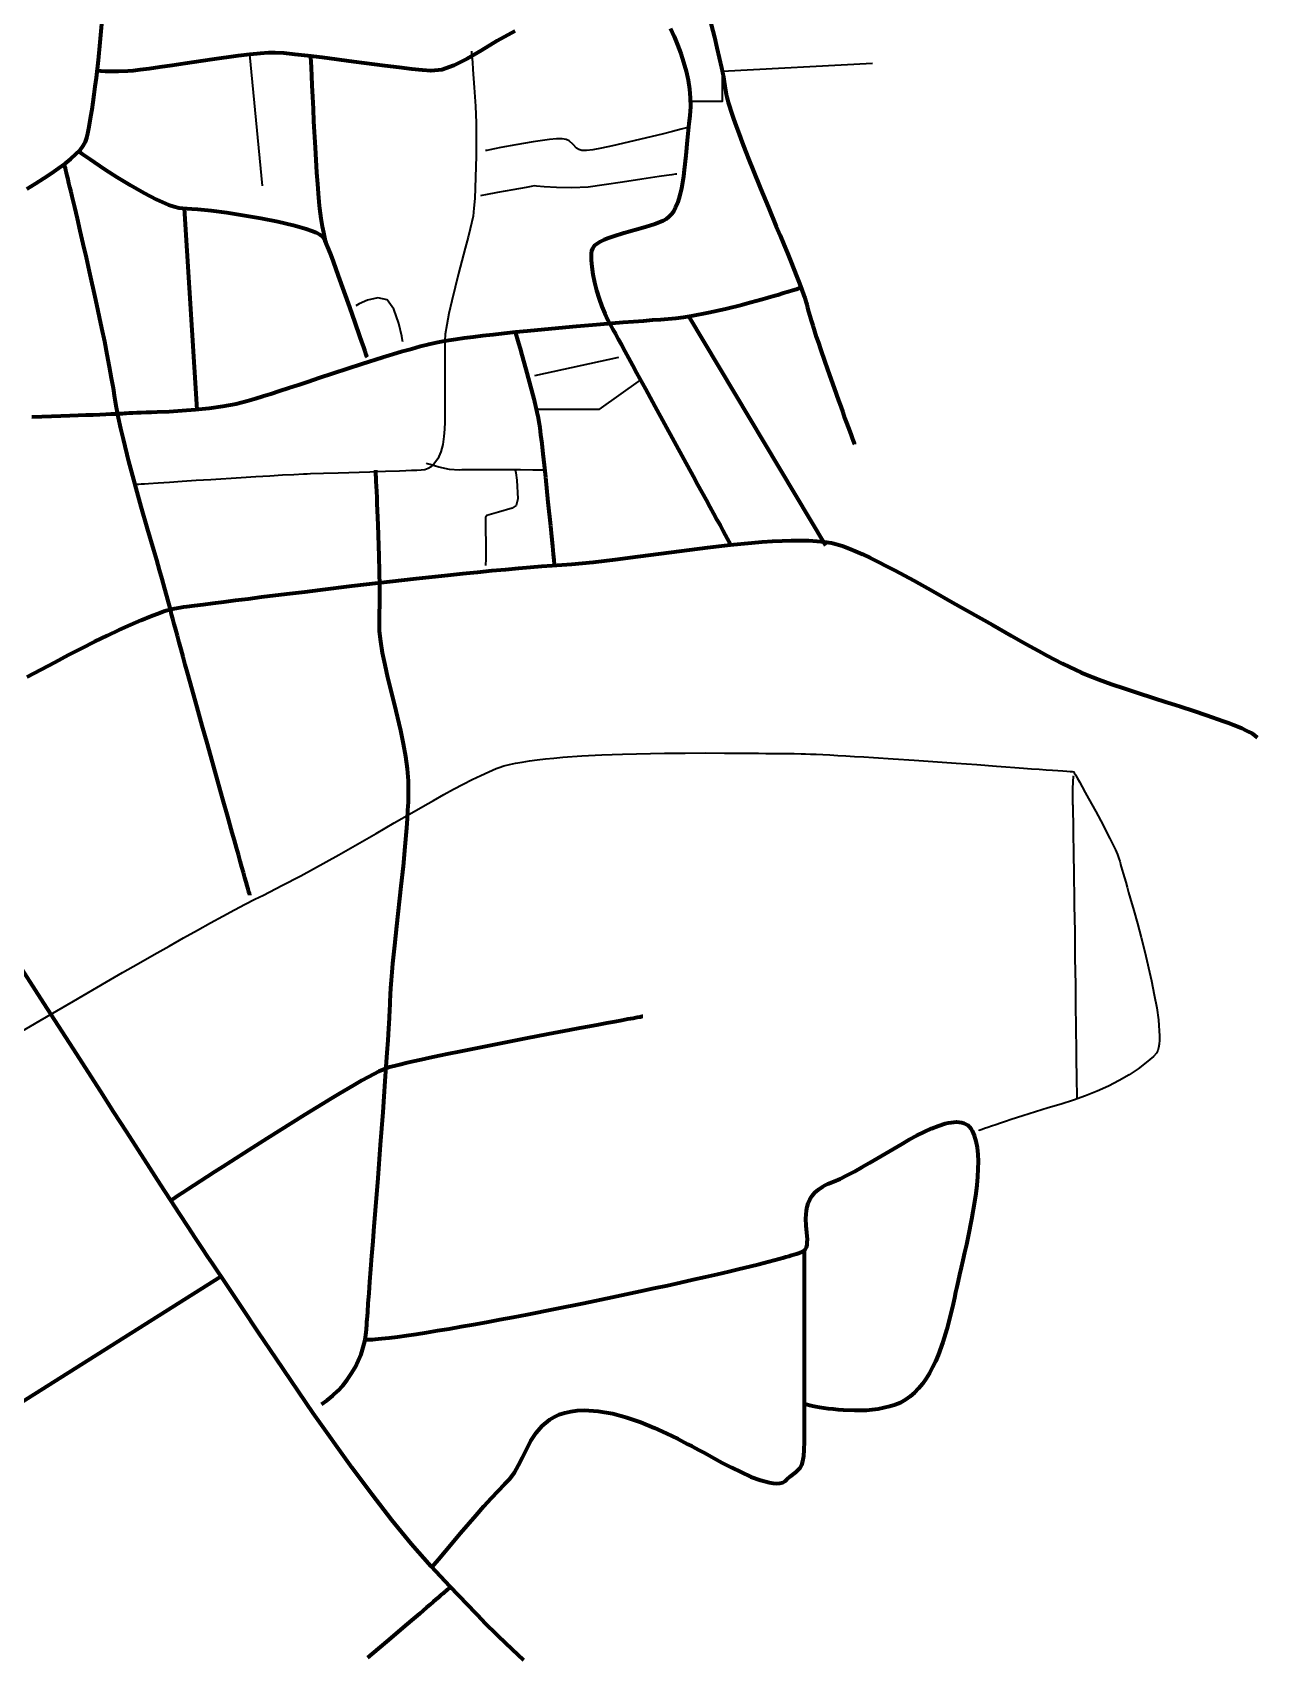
# Model space of a CAD drawing. Header units: inches. Extents: x 23 to 178, y 8 to 179.
# Drawn here: x 95.84 to 108.54, y 124.79 to 141.63 of the extents above; entities that cross this region are included whole.
import ezdxf

# ---------------------------------------------------------------- set-up
doc = ezdxf.new("R2010")
doc.units = ezdxf.units.IN
doc.header["$MEASUREMENT"] = 0
for name, color, linetype in [('Routes 2', 7, 'Continuous'), ('Routes 3', 7, 'Continuous'), ('Routes 4', 7, 'Continuous')]:
    doc.layers.add(name, color=color, linetype=linetype)

msp = doc.modelspace()

# ---------------------------------------------------------------- linework, layer by layer
at = {"layer": 'Routes 2', "color": 7, "lineweight": 106, "true_color": 0xffffff}
msp.add_lwpolyline([(100.939, 124.723), (100.815, 124.839), (100.674, 124.973), (100.519, 125.126), (100.351, 125.298), (100.169, 125.488), (99.975, 125.698), (99.773, 125.928), (99.569, 126.178), (99.363, 126.443), (99.157, 126.72), (98.752, 127.29), (98.367, 127.856), (98.185, 128.126), (98.014, 128.383), (97.854, 128.622), (97.705, 128.843), (97.657, 128.914), (97.599, 129.001), (97.531, 129.105), (97.453, 129.224), (97.367, 129.357), (97.271, 129.504), (97.167, 129.664), (97.056, 129.836), (96.938, 130.019), (96.813, 130.213), (96.683, 130.416), (96.546, 130.628), (96.259, 131.075), (95.956, 131.547), (95.641, 132.039)], dxfattribs=at)
at = {"layer": 'Routes 3', "color": 7, "lineweight": 70, "true_color": 0xffffff}
for points in [[(102.86, 141.791), (102.915, 141.577), (102.941, 141.469), (102.966, 141.363), (102.989, 141.26), (103.009, 141.162), (103.017, 141.115), (103.025, 141.07), (103.031, 141.027), (103.035, 141.006), (103.039, 140.982), (103.045, 140.957), (103.052, 140.93), (103.059, 140.9), (103.068, 140.87), (103.089, 140.803), (103.113, 140.731), (103.14, 140.653), (103.171, 140.57), (103.203, 140.483), (103.238, 140.393), (103.275, 140.299), (103.314, 140.203), (103.394, 140.007), (103.476, 139.809), (103.557, 139.613), (103.597, 139.518), (103.636, 139.425), (103.673, 139.335), (103.708, 139.25), (103.741, 139.168), (103.771, 139.091), (103.799, 139.02), (103.823, 138.955), (103.844, 138.897), (103.853, 138.871), (103.861, 138.846), (103.868, 138.824), (103.874, 138.804), (103.883, 138.768), (103.893, 138.729), (103.905, 138.685), (103.92, 138.636), (103.936, 138.583), (103.954, 138.526), (103.973, 138.467), (103.994, 138.404), (104.016, 138.339), (104.061, 138.206), (104.109, 138.069), (104.157, 137.934), (104.203, 137.804), (104.226, 137.742), (104.247, 137.683), (104.267, 137.627), (104.286, 137.575), (104.304, 137.527), (104.32, 137.484), (104.334, 137.446), (104.345, 137.414), (104.355, 137.388), (104.362, 137.369), (104.366, 137.358), (104.368, 137.355), (104.368, 137.354)], [(95.78, 140.005), (95.87, 140.06), (95.956, 140.114), (96.036, 140.167), (96.109, 140.218), (96.176, 140.267), (96.236, 140.315), (96.288, 140.362), (96.331, 140.406), (96.365, 140.45), (96.388, 140.491), (96.402, 140.532), (96.412, 140.577), (96.423, 140.63), (96.434, 140.689), (96.445, 140.755), (96.456, 140.826), (96.468, 140.902), (96.479, 140.983), (96.49, 141.067), (96.501, 141.155), (96.522, 141.338), (96.541, 141.526), (96.557, 141.716)], [(100.844, 141.64), (100.662, 141.539), (100.497, 141.441), (100.348, 141.354), (100.212, 141.285), (100.088, 141.241), (99.971, 141.23), (99.887, 141.235), (99.776, 141.247), (99.644, 141.262), (99.496, 141.281), (99.172, 141.323), (98.846, 141.366), (98.695, 141.385), (98.56, 141.4), (98.445, 141.411), (98.356, 141.417), (98.287, 141.416), (98.2, 141.41), (98.094, 141.399), (97.973, 141.384), (97.702, 141.347), (97.421, 141.305), (97.286, 141.285), (97.161, 141.266), (97.049, 141.251), (96.955, 141.238), (96.882, 141.23), (96.828, 141.226), (96.732, 141.222), (96.653, 141.221), (96.591, 141.223), (96.546, 141.225), (96.519, 141.228), (96.51, 141.229)], [(102.46, 141.67), (102.497, 141.586), (102.533, 141.499), (102.566, 141.409), (102.596, 141.318), (102.622, 141.226), (102.642, 141.133), (102.657, 141.039), (102.665, 140.947), (102.666, 140.855), (102.659, 140.765), (102.65, 140.677), (102.633, 140.507), (102.618, 140.349), (102.602, 140.202), (102.593, 140.134), (102.583, 140.07), (102.573, 140.009), (102.56, 139.953), (102.547, 139.901), (102.531, 139.853), (102.513, 139.81), (102.493, 139.772), (102.47, 139.739), (102.444, 139.711), (102.416, 139.689), (102.382, 139.671), (102.343, 139.654), (102.298, 139.637), (102.198, 139.605), (102.087, 139.574), (101.974, 139.543), (101.867, 139.51), (101.817, 139.492), (101.772, 139.473), (101.731, 139.453), (101.697, 139.432), (101.669, 139.41), (101.649, 139.385), (101.638, 139.359), (101.635, 139.331), (101.635, 139.267), (101.642, 139.194), (101.654, 139.114), (101.672, 139.031), (101.693, 138.946), (101.719, 138.862), (101.747, 138.782), (101.777, 138.708), (101.81, 138.641), (101.823, 138.617), (101.841, 138.584), (101.862, 138.544), (101.888, 138.496), (101.917, 138.443), (101.95, 138.383), (101.985, 138.317), (102.024, 138.247), (102.065, 138.172), (102.108, 138.093), (102.199, 137.925), (102.296, 137.748), (102.397, 137.564), (102.598, 137.196), (102.695, 137.019), (102.741, 136.934), (102.786, 136.852), (102.829, 136.774), (102.869, 136.7), (102.907, 136.631), (102.942, 136.567), (102.974, 136.509), (103.003, 136.456), (103.028, 136.41), (103.049, 136.372), (103.066, 136.341), (103.078, 136.318), (103.086, 136.304), (103.089, 136.3)], [(98.724, 141.381), (98.724, 141.377), (98.724, 141.367), (98.726, 141.325), (98.729, 141.261), (98.733, 141.176), (98.738, 141.075), (98.743, 140.96), (98.75, 140.835), (98.756, 140.703), (98.771, 140.432), (98.787, 140.174), (98.795, 140.057), (98.803, 139.954), (98.81, 139.867), (98.818, 139.8), (98.831, 139.697), (98.845, 139.614), (98.857, 139.549), (98.867, 139.499), (98.876, 139.464), (98.883, 139.441), (98.888, 139.428), (98.889, 139.425)], [(98.094, 132.668), (98.093, 132.673), (98.09, 132.684), (98.084, 132.704), (98.077, 132.731), (98.067, 132.764), (98.056, 132.804), (98.043, 132.85), (98.028, 132.902), (98.012, 132.959), (97.994, 133.021), (97.975, 133.089), (97.955, 133.16), (97.934, 133.236), (97.911, 133.315), (97.864, 133.483), (97.814, 133.662), (97.761, 133.849), (97.653, 134.235), (97.599, 134.428), (97.546, 134.618), (97.495, 134.803), (97.446, 134.978), (97.423, 135.062), (97.401, 135.142), (97.38, 135.219), (97.361, 135.292), (97.342, 135.36), (97.325, 135.424), (97.309, 135.483), (97.295, 135.537), (97.282, 135.584), (97.272, 135.626), (97.253, 135.698), (97.233, 135.775), (97.209, 135.86), (97.184, 135.95), (97.156, 136.045), (97.127, 136.146), (97.097, 136.251), (97.033, 136.471), (96.967, 136.701), (96.839, 137.172), (96.781, 137.403), (96.755, 137.516), (96.732, 137.625), (96.711, 137.731), (96.693, 137.833), (96.677, 137.932), (96.659, 138.039), (96.638, 138.156), (96.614, 138.283), (96.587, 138.418), (96.558, 138.558), (96.496, 138.85), (96.43, 139.145), (96.397, 139.29), (96.365, 139.431), (96.334, 139.567), (96.304, 139.695), (96.276, 139.814), (96.25, 139.923), (96.238, 139.973), (96.227, 140.02), (96.216, 140.063), (96.207, 140.102), (96.198, 140.138), (96.191, 140.169), (96.184, 140.197), (96.179, 140.219), (96.174, 140.237), (96.171, 140.251), (96.169, 140.259), (96.168, 140.261)], [(96.319, 140.393), (96.324, 140.389), (96.339, 140.378), (96.363, 140.361), (96.396, 140.338), (96.436, 140.311), (96.483, 140.279), (96.592, 140.205), (96.718, 140.124), (96.854, 140.041), (96.992, 139.962), (97.126, 139.892), (97.25, 139.839), (97.305, 139.819), (97.356, 139.806), (97.442, 139.799), (97.492, 139.797), (97.551, 139.792), (97.692, 139.777), (97.855, 139.756), (98.209, 139.698), (98.383, 139.664), (98.543, 139.627), (98.679, 139.588), (98.736, 139.569), (98.783, 139.549), (98.82, 139.53), (98.845, 139.511), (98.859, 139.492), (98.873, 139.463), (98.89, 139.423), (98.91, 139.373), (98.933, 139.315), (98.958, 139.249), (99.012, 139.101), (99.07, 138.939), (99.128, 138.773), (99.184, 138.615), (99.233, 138.474), (99.253, 138.413), (99.272, 138.36), (99.286, 138.317), (99.297, 138.284), (99.304, 138.264), (99.307, 138.257)], [(97.413, 139.8), (97.544, 137.712)], [(95.832, 137.635), (95.936, 137.639), (96.036, 137.642), (96.132, 137.646), (96.224, 137.649), (96.311, 137.652), (96.392, 137.655), (96.468, 137.658), (96.537, 137.661), (96.6, 137.663), (96.655, 137.666), (96.703, 137.668), (96.742, 137.67), (96.773, 137.671), (96.794, 137.673), (96.809, 137.674), (96.841, 137.677), (96.878, 137.679), (96.92, 137.68), (96.967, 137.682), (97.018, 137.683), (97.073, 137.685), (97.131, 137.687), (97.256, 137.692), (97.39, 137.7), (97.53, 137.711), (97.672, 137.726), (97.814, 137.746), (97.952, 137.772), (98.019, 137.788), (98.084, 137.805), (98.152, 137.825), (98.228, 137.849), (98.312, 137.876), (98.402, 137.905), (98.498, 137.936), (98.599, 137.969), (98.703, 138.004), (98.811, 138.04), (99.255, 138.185), (99.473, 138.254), (99.578, 138.286), (99.679, 138.316), (99.775, 138.343), (99.866, 138.368), (99.95, 138.39), (100.027, 138.408), (100.095, 138.422), (100.159, 138.433), (100.233, 138.444), (100.317, 138.456), (100.41, 138.468), (100.512, 138.48), (100.62, 138.492), (100.734, 138.504), (100.853, 138.517), (100.976, 138.529), (101.228, 138.553), (101.483, 138.576), (101.733, 138.598), (101.852, 138.608), (101.967, 138.618), (102.077, 138.626), (102.179, 138.634), (102.274, 138.642), (102.359, 138.648), (102.514, 138.662), (102.595, 138.672), (102.679, 138.686), (102.853, 138.719), (103.029, 138.758), (103.201, 138.8), (103.284, 138.822), (103.363, 138.843), (103.439, 138.865), (103.509, 138.885), (103.575, 138.904), (103.634, 138.922), (103.686, 138.938), (103.73, 138.951), (103.766, 138.963), (103.792, 138.971), (103.809, 138.976), (103.813, 138.978), (103.815, 138.978)], [(102.647, 138.681), (104.067, 136.3)], [(100.848, 138.516), (100.85, 138.508), (100.857, 138.485), (100.868, 138.449), (100.881, 138.401), (100.898, 138.344), (100.916, 138.279), (100.957, 138.132), (101.04, 137.821), (101.073, 137.684), (101.085, 137.627), (101.094, 137.579), (101.102, 137.525), (101.112, 137.45), (101.123, 137.358), (101.135, 137.252), (101.148, 137.134), (101.161, 137.009), (101.188, 136.751), (101.213, 136.503), (101.225, 136.392), (101.234, 136.293), (101.243, 136.211), (101.249, 136.147), (101.253, 136.107), (101.254, 136.096), (101.254, 136.093)], [(98.836, 127.382), (98.897, 127.424), (98.954, 127.471), (99.008, 127.521), (99.058, 127.576), (99.105, 127.635), (99.147, 127.697), (99.186, 127.762), (99.219, 127.831), (99.248, 127.902), (99.271, 127.975), (99.289, 128.051), (99.301, 128.128), (99.308, 128.208), (99.309, 128.234), (99.311, 128.265), (99.314, 128.3), (99.317, 128.339), (99.323, 128.43), (99.331, 128.535), (99.34, 128.653), (99.35, 128.784), (99.361, 128.924), (99.373, 129.074), (99.385, 129.23), (99.398, 129.393), (99.424, 129.731), (99.45, 130.075), (99.476, 130.414), (99.488, 130.578), (99.499, 130.736), (99.51, 130.888), (99.52, 131.03), (99.529, 131.163), (99.536, 131.284), (99.543, 131.392), (99.548, 131.486), (99.549, 131.527), (99.551, 131.564), (99.554, 131.632), (99.558, 131.706), (99.564, 131.786), (99.571, 131.87), (99.579, 131.958), (99.597, 132.146), (99.619, 132.346), (99.665, 132.762), (99.687, 132.971), (99.707, 133.175), (99.723, 133.369), (99.73, 133.462), (99.735, 133.551), (99.739, 133.635), (99.741, 133.714), (99.742, 133.789), (99.74, 133.857), (99.731, 133.98), (99.714, 134.108), (99.69, 134.24), (99.661, 134.377), (99.595, 134.654), (99.527, 134.928), (99.497, 135.059), (99.472, 135.184), (99.452, 135.302), (99.44, 135.411), (99.438, 135.51), (99.44, 135.557), (99.441, 135.61), (99.442, 135.668), (99.443, 135.732), (99.442, 135.874), (99.439, 136.028), (99.435, 136.19), (99.425, 136.513), (99.419, 136.664), (99.416, 136.734), (99.414, 136.799), (99.411, 136.86), (99.409, 136.915), (99.406, 136.963), (99.405, 137.004), (99.403, 137.037), (99.402, 137.061), (99.401, 137.077), (99.401, 137.082)], [(95.782, 134.935), (96.072, 135.089), (96.213, 135.163), (96.351, 135.234), (96.485, 135.302), (96.615, 135.365), (96.738, 135.424), (96.855, 135.477), (96.965, 135.525), (97.066, 135.567), (97.158, 135.601), (97.2, 135.616), (97.24, 135.628), (97.277, 135.638), (97.312, 135.647), (97.372, 135.657), (97.404, 135.661), (97.439, 135.666), (97.518, 135.676), (97.609, 135.688), (97.711, 135.701), (97.824, 135.715), (97.946, 135.731), (98.076, 135.747), (98.214, 135.765), (98.359, 135.783), (98.509, 135.801), (98.665, 135.82), (98.825, 135.84), (99.153, 135.879), (99.821, 135.956), (100.147, 135.992), (100.305, 136.009), (100.458, 136.024), (100.606, 136.039), (100.747, 136.052), (100.881, 136.064), (101.007, 136.075), (101.124, 136.084), (101.232, 136.091), (101.333, 136.098), (101.437, 136.106), (101.545, 136.116), (101.656, 136.128), (101.886, 136.154), (102.122, 136.184), (102.363, 136.216), (102.844, 136.278), (103.078, 136.305), (103.303, 136.328), (103.412, 136.337), (103.517, 136.344), (103.618, 136.349), (103.716, 136.352), (103.809, 136.352), (103.897, 136.35), (103.98, 136.345), (104.057, 136.337), (104.128, 136.326), (104.192, 136.311), (104.251, 136.293), (104.313, 136.27), (104.38, 136.242), (104.454, 136.209), (104.532, 136.172), (104.615, 136.131), (104.702, 136.086), (104.793, 136.039), (104.887, 135.988), (104.984, 135.936), (105.183, 135.825), (105.388, 135.709), (105.8, 135.474), (105.999, 135.361), (106.095, 135.307), (106.188, 135.255), (106.278, 135.205), (106.364, 135.158), (106.446, 135.115), (106.524, 135.075), (106.596, 135.039), (106.662, 135.007), (106.723, 134.981), (106.781, 134.957), (106.904, 134.909), (107.036, 134.861), (107.175, 134.813), (107.319, 134.765), (107.609, 134.671), (107.752, 134.626), (107.89, 134.582), (108.021, 134.538), (108.142, 134.497), (108.199, 134.477), (108.252, 134.457), (108.302, 134.438), (108.349, 134.419), (108.391, 134.401), (108.429, 134.383), (108.462, 134.366), (108.492, 134.349), (108.52, 134.329), (108.549, 134.306)], [(102.172, 131.408), (102.166, 131.407), (102.146, 131.403), (102.114, 131.397), (102.071, 131.389), (102.017, 131.379), (101.953, 131.368), (101.881, 131.354), (101.8, 131.339), (101.712, 131.323), (101.618, 131.305), (101.518, 131.286), (101.413, 131.267), (101.191, 131.225), (100.959, 131.18), (100.49, 131.088), (100.266, 131.043), (100.159, 131.021), (100.058, 131), (99.961, 130.98), (99.871, 130.96), (99.788, 130.942), (99.713, 130.924), (99.647, 130.908), (99.59, 130.894), (99.544, 130.881), (99.509, 130.869), (99.475, 130.856), (99.432, 130.836), (99.381, 130.81), (99.322, 130.779), (99.257, 130.742), (99.186, 130.702), (99.109, 130.657), (99.027, 130.608), (98.941, 130.557), (98.851, 130.502), (98.664, 130.387), (98.274, 130.142), (98.082, 130.02), (97.899, 129.903), (97.812, 129.847), (97.73, 129.794), (97.652, 129.743), (97.58, 129.697), (97.514, 129.654), (97.455, 129.615), (97.402, 129.581), (97.358, 129.552), (97.323, 129.529), (97.297, 129.512), (97.281, 129.501), (97.275, 129.498)], [(99.289, 128.052), (99.312, 128.053), (99.337, 128.053), (99.365, 128.055), (99.395, 128.057), (99.428, 128.06), (99.463, 128.063), (99.54, 128.072), (99.625, 128.083), (99.719, 128.096), (99.819, 128.11), (99.927, 128.127), (100.041, 128.146), (100.161, 128.166), (100.286, 128.188), (100.415, 128.211), (100.549, 128.235), (100.687, 128.261), (100.827, 128.287), (100.971, 128.315), (101.263, 128.372), (101.559, 128.432), (101.855, 128.494), (102.145, 128.555), (102.288, 128.586), (102.427, 128.616), (102.564, 128.647), (102.696, 128.676), (102.824, 128.705), (102.947, 128.734), (103.064, 128.761), (103.176, 128.788), (103.281, 128.813), (103.379, 128.837), (103.469, 128.86), (103.551, 128.882), (103.625, 128.902), (103.658, 128.911), (103.689, 128.92), (103.717, 128.929), (103.743, 128.937), (103.767, 128.945), (103.787, 128.952), (103.805, 128.958), (103.821, 128.964), (103.833, 128.97), (103.843, 128.975), (103.849, 128.979), (103.853, 128.983), (103.86, 128.992), (103.87, 129.013), (103.877, 129.036), (103.879, 129.064), (103.88, 129.093), (103.878, 129.126), (103.875, 129.16), (103.868, 129.234), (103.865, 129.312), (103.866, 129.352), (103.87, 129.392), (103.878, 129.431), (103.89, 129.47), (103.907, 129.508), (103.93, 129.545), (103.959, 129.579), (103.996, 129.612), (104.04, 129.642), (104.065, 129.656), (104.093, 129.67), (104.154, 129.695), (104.222, 129.724), (104.293, 129.759), (104.368, 129.799), (104.446, 129.843), (104.526, 129.889), (104.856, 130.084), (104.937, 130.13), (105.017, 130.173), (105.095, 130.212), (105.17, 130.246), (105.242, 130.274), (105.309, 130.296), (105.341, 130.303), (105.371, 130.309), (105.401, 130.312), (105.429, 130.313), (105.455, 130.312), (105.48, 130.308), (105.503, 130.301), (105.524, 130.291), (105.544, 130.279), (105.562, 130.263), (105.577, 130.245), (105.591, 130.222), (105.613, 130.171), (105.63, 130.113), (105.642, 130.049), (105.649, 129.979), (105.652, 129.904), (105.651, 129.826), (105.647, 129.743), (105.639, 129.658), (105.629, 129.571), (105.616, 129.482), (105.585, 129.303), (105.549, 129.126), (105.531, 129.04), (105.512, 128.957), (105.494, 128.877), (105.476, 128.8), (105.459, 128.729), (105.444, 128.662), (105.431, 128.602), (105.419, 128.545), (105.407, 128.486), (105.394, 128.425), (105.363, 128.295), (105.328, 128.161), (105.286, 128.025), (105.236, 127.892), (105.209, 127.827), (105.179, 127.765), (105.147, 127.705), (105.112, 127.648), (105.075, 127.595), (105.035, 127.546), (104.992, 127.501), (104.947, 127.461), (104.898, 127.426), (104.846, 127.398), (104.791, 127.375), (104.734, 127.357), (104.675, 127.343), (104.615, 127.332), (104.554, 127.323), (104.493, 127.318), (104.433, 127.315), (104.372, 127.315), (104.256, 127.319), (104.2, 127.324), (104.147, 127.329), (104.097, 127.335), (104.05, 127.342), (104.007, 127.349), (103.968, 127.356), (103.934, 127.363), (103.905, 127.369), (103.882, 127.374), (103.865, 127.378), (103.854, 127.381), (103.851, 127.382)], [(99.984, 125.688), (100.051, 125.768), (100.124, 125.856), (100.281, 126.043), (100.444, 126.231), (100.523, 126.322), (100.599, 126.406), (100.67, 126.483), (100.735, 126.55), (100.792, 126.607), (100.841, 126.672), (100.883, 126.748), (100.924, 126.83), (101.011, 127.002), (101.065, 127.084), (101.129, 127.159), (101.208, 127.224), (101.255, 127.252), (101.305, 127.275), (101.362, 127.294), (101.424, 127.308), (101.491, 127.317), (101.562, 127.32), (101.708, 127.311), (101.856, 127.285), (102.005, 127.245), (102.15, 127.194), (102.289, 127.138), (102.419, 127.079), (102.536, 127.021), (102.636, 126.968), (102.68, 126.945), (102.718, 126.924), (102.751, 126.907), (102.778, 126.893), (102.804, 126.879), (102.836, 126.862), (102.91, 126.822), (102.997, 126.774), (103.093, 126.724), (103.295, 126.629), (103.393, 126.592), (103.483, 126.568), (103.524, 126.561), (103.561, 126.559), (103.595, 126.561), (103.624, 126.569), (103.648, 126.583), (103.667, 126.601), (103.703, 126.631), (103.762, 126.677), (103.805, 126.722), (103.821, 126.752), (103.833, 126.791), (103.842, 126.842), (103.848, 126.908), (103.85, 126.992), (103.851, 127.042), (103.851, 127.105), (103.851, 127.182), (103.851, 127.272), (103.851, 127.372), (103.851, 127.481), (103.851, 127.718), (103.851, 127.968), (103.851, 128.219), (103.851, 128.456), (103.851, 128.565), (103.851, 128.664), (103.851, 128.754), (103.851, 128.831), (103.851, 128.894), (103.851, 128.941), (103.851, 128.97), (103.851, 128.981)], [(97.796, 128.708), (92.684, 125.483), (89.184, 123.6)], [(100.175, 125.482), (100.174, 125.48), (100.169, 125.476), (100.161, 125.469), (100.15, 125.46), (100.136, 125.448), (100.119, 125.433), (100.099, 125.417), (100.077, 125.398), (100.052, 125.376), (100.025, 125.353), (99.995, 125.328), (99.963, 125.3), (99.928, 125.271), (99.892, 125.239), (99.853, 125.206), (99.813, 125.172), (99.77, 125.136), (99.726, 125.098), (99.632, 125.018), (99.532, 124.933), (99.426, 124.843), (99.315, 124.749)]]:
    msp.add_lwpolyline(points, dxfattribs=at)
at = {"layer": 'Routes 4', "color": 7, "lineweight": 35, "true_color": 0xffffff}
for points in [[(100.393, 141.434), (100.395, 141.42), (100.398, 141.38), (100.403, 141.319), (100.409, 141.243), (100.423, 141.057), (100.435, 140.861), (100.442, 140.688), (100.443, 140.542), (100.442, 140.346), (100.437, 140.122), (100.428, 139.903), (100.42, 139.804), (100.41, 139.718), (100.382, 139.587), (100.358, 139.5), (100.328, 139.389), (100.259, 139.123), (100.19, 138.84), (100.16, 138.708), (100.137, 138.591), (100.121, 138.495), (100.116, 138.426), (100.116, 138.387), (100.116, 138.342), (100.116, 138.238), (100.116, 138.12), (100.116, 137.995), (100.116, 137.872), (100.116, 137.756), (100.116, 137.656), (100.116, 137.614), (100.116, 137.579), (100.114, 137.509), (100.108, 137.431), (100.095, 137.35), (100.075, 137.271), (100.044, 137.199), (100.001, 137.14), (99.974, 137.117), (99.944, 137.099), (99.91, 137.087), (99.871, 137.082), (99.826, 137.08), (99.773, 137.077), (99.713, 137.075), (99.647, 137.072), (99.5, 137.067), (99.34, 137.062), (99.012, 137.051), (98.859, 137.047), (98.724, 137.043), (98.689, 137.042), (98.649, 137.04), (98.551, 137.035), (98.433, 137.029), (98.3, 137.021), (98.155, 137.013), (98.003, 137.003), (97.69, 136.983), (97.537, 136.973), (97.392, 136.964), (97.259, 136.955), (97.141, 136.947), (97.042, 136.941), (97.002, 136.938), (96.967, 136.935), (96.94, 136.934), (96.919, 136.932), (96.907, 136.931), (96.903, 136.931)], [(98.225, 140.034), (98.094, 141.399)], [(104.556, 141.304), (102.997, 141.221), (102.997, 140.909), (102.666, 140.909)], [(102.647, 140.642), (102.641, 140.641), (102.626, 140.637), (102.569, 140.622), (102.482, 140.6), (102.373, 140.572), (101.858, 140.449), (101.745, 140.425), (101.653, 140.409), (101.588, 140.401), (101.541, 140.403), (101.508, 140.412), (101.484, 140.427), (101.449, 140.465), (101.408, 140.502), (101.378, 140.516), (101.335, 140.524), (101.277, 140.524), (101.203, 140.516), (101.033, 140.491), (100.856, 140.461), (100.698, 140.432), (100.634, 140.42), (100.584, 140.41), (100.552, 140.403), (100.541, 140.401)], [(102.525, 140.157), (102.512, 140.155), (102.474, 140.149), (102.417, 140.141), (102.343, 140.13), (102.162, 140.104), (101.961, 140.073), (101.771, 140.044), (101.605, 140.021), (101.436, 140.014), (101.277, 140.017), (101.148, 140.025), (101.068, 140.032), (101.045, 140.033), (101.014, 140.028), (100.963, 140.018), (100.822, 139.992), (100.665, 139.964), (100.539, 139.94), (100.501, 139.933), (100.487, 139.931)], [(99.681, 138.414), (99.678, 138.43), (99.67, 138.472), (99.639, 138.606), (99.588, 138.753), (99.518, 138.851), (99.423, 138.871), (99.316, 138.846), (99.23, 138.808), (99.194, 138.788)], [(101.051, 138.065), (101.922, 138.257)], [(102.147, 138.021), (101.715, 137.712), (101.066, 137.712)], [(101.154, 137.082), (101.145, 137.082), (101.12, 137.082), (101.081, 137.083), (101.031, 137.083), (100.903, 137.085), (100.752, 137.086), (100.597, 137.086), (100.453, 137.086), (100.337, 137.085), (100.295, 137.084), (100.266, 137.082), (100.166, 137.088), (100.055, 137.113), (99.965, 137.14), (99.938, 137.149), (99.928, 137.153)], [(100.848, 137.085), (100.854, 137.054), (100.865, 136.977), (100.875, 136.784), (100.859, 136.716), (100.817, 136.687), (100.674, 136.645), (100.554, 136.611), (100.539, 136.591), (100.538, 136.518), (100.543, 136.273), (100.544, 136.16), (100.541, 136.093)], [(95.576, 131.165), (95.918, 131.367), (96.263, 131.569), (96.605, 131.768), (96.773, 131.865), (96.938, 131.96), (97.099, 132.052), (97.255, 132.14), (97.405, 132.225), (97.549, 132.305), (97.686, 132.381), (97.815, 132.451), (97.935, 132.516), (98.046, 132.574), (98.146, 132.626), (98.191, 132.649), (98.234, 132.67), (98.427, 132.767), (98.623, 132.87), (99.016, 133.088), (99.404, 133.31), (99.592, 133.419), (99.775, 133.524), (99.888, 133.59), (99.999, 133.652), (100.106, 133.712), (100.209, 133.768), (100.308, 133.821), (100.402, 133.869), (100.49, 133.912), (100.574, 133.95), (100.651, 133.983), (100.66, 133.987), (100.681, 133.994), (100.731, 134.01), (100.788, 134.025), (100.851, 134.039), (100.92, 134.051), (100.995, 134.063), (101.076, 134.073), (101.161, 134.083), (101.25, 134.092), (101.343, 134.1), (101.54, 134.114), (101.747, 134.124), (101.961, 134.132), (102.397, 134.142), (102.612, 134.144), (102.82, 134.145), (103.019, 134.144), (103.113, 134.144), (103.204, 134.143), (103.291, 134.142), (103.372, 134.142), (103.449, 134.141), (103.52, 134.14), (103.586, 134.139), (103.645, 134.139), (103.697, 134.138), (103.742, 134.138), (103.816, 134.137), (103.86, 134.136), (103.913, 134.134), (103.973, 134.132), (104.041, 134.128), (104.115, 134.125), (104.195, 134.12), (104.281, 134.115), (104.371, 134.11), (104.466, 134.104), (104.565, 134.098), (104.772, 134.084), (104.987, 134.07), (105.425, 134.039), (105.639, 134.024), (105.844, 134.009), (105.941, 134.002), (106.035, 133.995), (106.124, 133.988), (106.208, 133.982), (106.286, 133.976), (106.358, 133.971), (106.423, 133.966), (106.481, 133.962), (106.531, 133.958), (106.573, 133.955), (106.606, 133.952), (106.629, 133.951), (106.642, 133.95), (106.645, 133.949), (106.646, 133.947), (106.65, 133.94), (106.662, 133.919), (106.68, 133.887), (106.704, 133.844), (106.732, 133.794), (106.764, 133.736), (106.799, 133.673), (106.874, 133.536), (106.95, 133.394), (106.986, 133.324), (107.019, 133.258), (107.05, 133.196), (107.077, 133.14), (107.098, 133.091), (107.114, 133.05), (107.124, 133.02), (107.127, 133.006), (107.131, 132.987), (107.138, 132.961), (107.147, 132.929), (107.158, 132.892), (107.17, 132.85), (107.184, 132.803), (107.198, 132.752), (107.214, 132.696), (107.231, 132.638), (107.267, 132.51), (107.305, 132.373), (107.344, 132.228), (107.382, 132.079), (107.452, 131.78), (107.481, 131.635), (107.506, 131.498), (107.523, 131.372), (107.529, 131.314), (107.533, 131.259), (107.535, 131.208), (107.534, 131.162), (107.531, 131.121), (107.525, 131.084), (107.516, 131.054), (107.504, 131.029), (107.472, 130.994), (107.398, 130.93), (107.313, 130.866), (107.219, 130.804), (107.116, 130.744), (107.006, 130.686), (106.889, 130.633), (106.768, 130.583), (106.642, 130.539), (106.513, 130.499), (106.381, 130.46), (106.117, 130.377), (105.995, 130.337), (105.938, 130.319), (105.885, 130.301), (105.836, 130.284), (105.792, 130.269), (105.753, 130.256), (105.72, 130.244), (105.693, 130.235), (105.673, 130.228), (105.661, 130.224), (105.657, 130.222)], [(106.68, 130.561), (106.68, 130.563), (106.68, 130.569), (106.68, 130.579), (106.679, 130.593), (106.679, 130.611), (106.679, 130.632), (106.679, 130.656), (106.678, 130.684), (106.678, 130.715), (106.677, 130.749), (106.676, 130.826), (106.675, 130.914), (106.674, 131.011), (106.673, 131.116), (106.671, 131.23), (106.67, 131.35), (106.668, 131.475), (106.667, 131.606), (106.665, 131.739), (106.661, 132.014), (106.658, 132.29), (106.654, 132.561), (106.652, 132.692), (106.65, 132.818), (106.649, 132.938), (106.647, 133.053), (106.645, 133.159), (106.644, 133.257), (106.643, 133.346), (106.641, 133.423), (106.641, 133.458), (106.64, 133.49), (106.64, 133.518), (106.639, 133.544), (106.639, 133.565), (106.638, 133.584), (106.638, 133.598), (106.637, 133.609), (106.636, 133.677), (106.636, 133.736), (106.637, 133.787), (106.638, 133.83), (106.64, 133.863), (106.642, 133.887), (106.644, 133.902), (106.645, 133.907)]]:
    msp.add_lwpolyline(points, dxfattribs=at)

doc.saveas('drawing.dxf')
